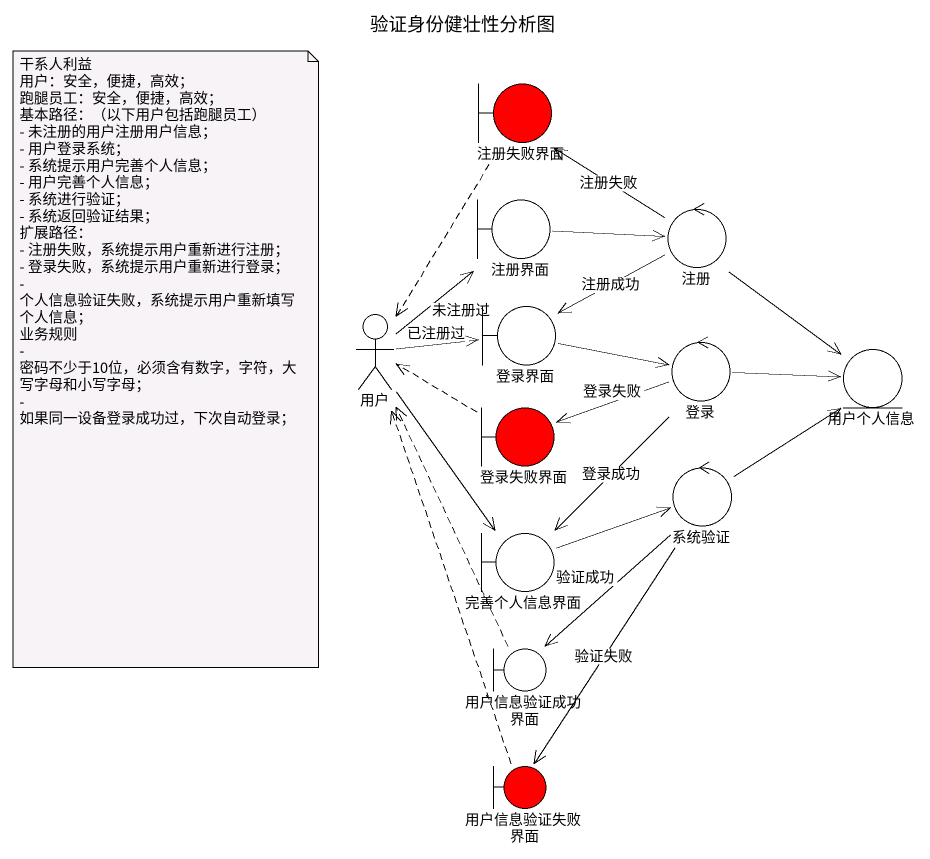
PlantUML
@startuml
title 验证身份健壮性分析图
boundary 注册失败界面 #FF0000
boundary 注册界面
control 注册
actor 用户
boundary 登录界面
control 登录
entity 用户个人信息
boundary 登录失败界面 #FF0000
control 系统验证
boundary 完善个人信息界面
boundary 用户信息验证成功界面
boundary 用户信息验证失败界面 #FF0000
注册失败界面 ..> 用户
注册界面 -right-> 注册
注册 -up-> 注册失败界面 : 注册失败
注册 -left-> 登录界面 : 注册成功
注册 --> 用户个人信息
用户 -up-> 注册界面 : 未注册过
用户 -right-> 登录界面 : 已注册过
用户 --> 完善个人信息界面
登录界面 -right-> 登录
登录 -right-> 用户个人信息
登录 -left-> 登录失败界面 : 登录失败
登录 --> 完善个人信息界面 : 登录成功
登录失败界面 .left.> 用户
系统验证 -up-> 用户个人信息
系统验证 --> 用户信息验证成功界面 : 验证成功
系统验证 --> 用户信息验证失败界面 : 验证失败
完善个人信息界面 -right-> 系统验证
用户信息验证成功界面 .up.> 用户
用户信息验证失败界面 .up.> 用户
note as N1
  干系人利益
  用户：安全，便捷，高效；
  跑腿员工：安全，便捷，高效；
  基本路径：（以下用户包括跑腿员工）
  - 未注册的用户注册用户信息；
  - 用户登录系统；
  - 系统提示用户完善个人信息；
  - 用户完善个人信息；
  - 系统进行验证；
  - 系统返回验证结果；
  扩展路径：
  - 注册失败，系统提示用户重新进行注册；
  - 登录失败，系统提示用户重新进行登录；
  - 个人信息验证失败，系统提示用户重新填写个人信息；
  业务规则
  - 密码不少于10位，必须含有数字，字符，大写字母和小写字母；
  - 如果同一设备登录成功过，下次自动登录；
end note
@enduml
